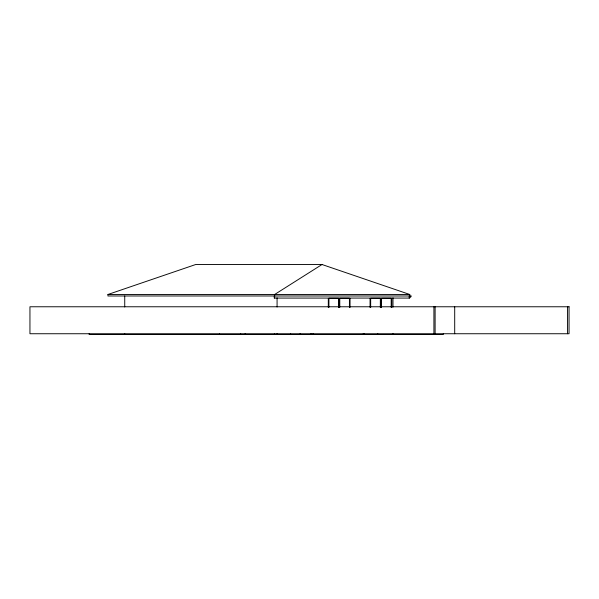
<?xml version="1.0" encoding="UTF-8"?>
<svg xmlns="http://www.w3.org/2000/svg" width="599" height="599" viewBox="0 0 599 599"><rect width="100%" height="100%" fill="white"/><g stroke="black" fill="none" stroke-linecap="round" stroke-linejoin="round"><path stroke-width="0.9" d="M409.776 295.981L409.776 294.483L322.015 264.511L274.656 294.483L274.656 298.077M409.656 297.179L410.615 297.179L411.333 295.981L107.947 295.981L107.947 294.483L195.708 264.511L322.015 264.511M107.947 294.483L409.776 294.483M567.56 306.77L567.56 333.74M454.701 306.77L454.701 333.74M443.297 333.74L443.297 334.489L89.169 334.489L89.169 333.74M435.114 306.77L435.114 333.74M433.916 306.77L433.916 333.74M409.656 295.981L409.656 298.077L274.252 298.077L274.252 295.981M409.229 295.981L409.229 298.077M392.989 297.838L392.989 307.137M392.989 333.74L392.989 334.489M391.791 298.384L391.791 307.429M391.192 307.407L391.192 298.227L381.533 298.227L381.533 307.407M380.934 298.384L380.934 307.429M380.335 307.407L380.335 298.227L370.669 298.227L370.669 307.407M377.744 333.74L377.744 334.489M370.07 298.384L370.07 307.429M364.544 333.74L364.544 334.489M363.226 333.74L363.226 334.489M350.033 298.384L350.033 307.429M349.434 307.407L349.434 298.227L339.775 298.227L339.775 307.407M339.169 298.384L339.169 307.429M338.57 307.407L338.57 298.227L328.911 298.227L328.911 307.407M328.312 298.384L328.312 307.429M313.082 333.74L313.082 334.489M311.001 333.74L311.001 334.489M300.106 333.74L300.106 334.489M290.597 333.74L290.597 334.489M277.075 297.815L277.075 306.98M277.075 333.74L277.075 334.489M274.439 333.74L274.439 334.489M245.148 333.74L245.148 334.489M240.648 333.74L240.648 334.489M219.481 333.74L219.481 334.489M124.734 295.981L124.734 306.98M124.734 333.74L124.734 334.489M569.05 306.77L29.95 306.77L29.95 333.74L569.05 333.74L569.05 306.77"/></g></svg>
